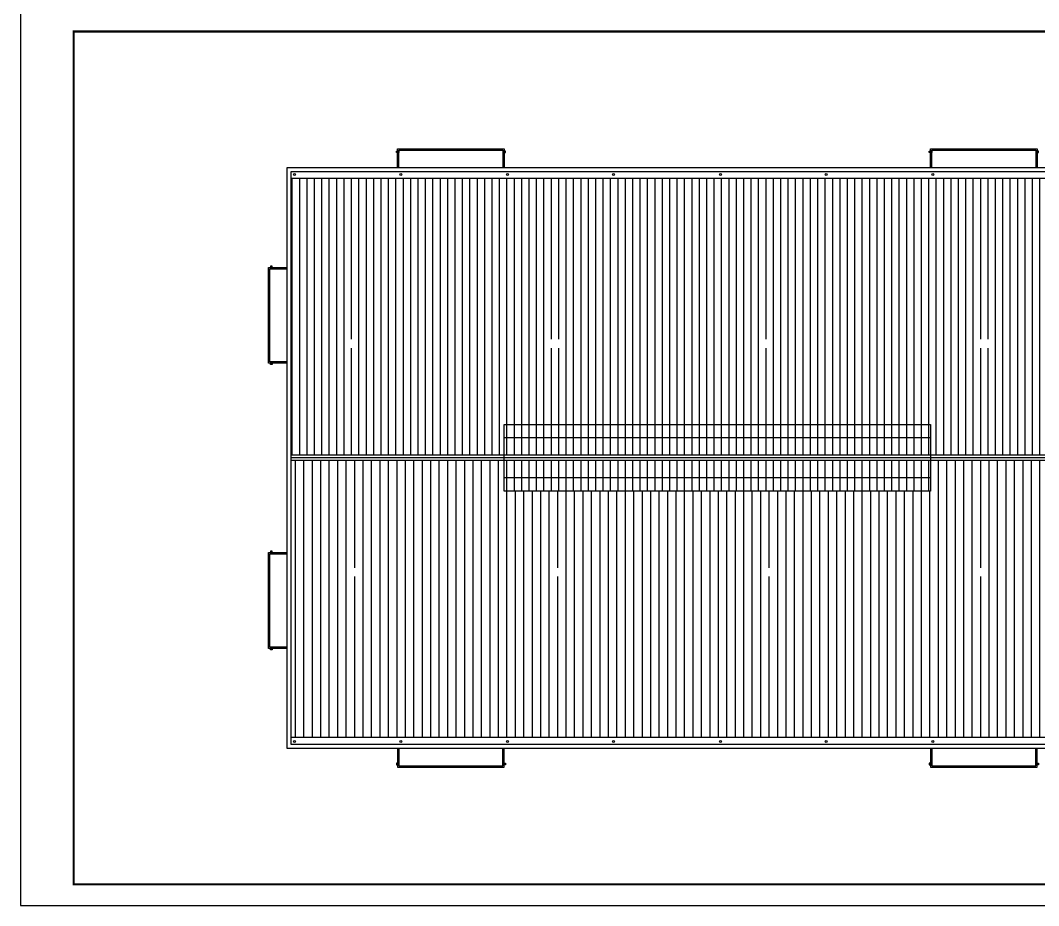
# Model space of a CAD drawing. Extents: x 1036631 to 1215829, y 649019 to 896649.
# Drawn here: x 1096949 to 1173383, y 649019 to 715459 of the extents above; entities that cross this region are included whole.
import ezdxf

# ---------------------------------------------------------------- set-up
doc = ezdxf.new("R2010")
doc.units = 0
doc.header["$LTSCALE"] = 1000
doc.header["$MEASUREMENT"] = 0
for name, color, linetype in [('PUB_TITLE', 4, 'Continuous'), ('卫浴', 7, 'Continuous'), ('粉刷', 8, 'Continuous'), ('落水管', 6, 'Continuous')]:
    doc.layers.add(name, color=color, linetype=linetype)
pattern_1 = [(90, (0, 19974.9), (-555.625, 6e-14), [])]

msp = doc.modelspace()

# ---------------------------------------------------------------- hatches: boundary and pattern name
at = {"layer": '粉刷'}
h = msp.add_hatch(dxfattribs=at)
h.set_pattern_fill('ANSI31', color=253, scale=350, angle=45, style=0)
h.set_pattern_definition(pattern_1)
h.paths.add_polyline_path([(1133267, 685019), (1133267, 682819), (1117267, 682819), (1117267, 703600), (1181267, 703600), (1181267, 682819), (1165267, 682819), (1165267, 685019)])
edge = h.paths.add_edge_path(flags=16)
edge.add_line((1121547, 691526), (1122340, 691526))
edge.add_line((1122340, 691526), (1122340, 690856))
edge.add_line((1122340, 690856), (1121547, 690856))
edge.add_line((1121547, 690856), (1121547, 691526))
edge.add_line((1121944, 691540), (1121944, 694119))
edge.add_line((1121944, 694119), (1121944, 694569))
edge = h.paths.add_edge_path(flags=16)
edge.add_line((1136773, 691526), (1137566, 691526))
edge.add_line((1137566, 691526), (1137566, 690856))
edge.add_line((1137566, 690856), (1136773, 690856))
edge.add_line((1136773, 690856), (1136773, 691526))
edge.add_line((1137170, 691540), (1137170, 694119))
edge.add_line((1137170, 694119), (1137170, 694569))
edge = h.paths.add_edge_path(flags=16)
edge.add_line((1152566, 691526), (1153359, 691526))
edge.add_line((1153359, 691526), (1153359, 690856))
edge.add_line((1153359, 690856), (1152566, 690856))
edge.add_line((1152566, 690856), (1152566, 691526))
edge.add_line((1152962, 691540), (1152962, 694119))
edge.add_line((1152962, 694119), (1152962, 694569))
edge = h.paths.add_edge_path(flags=16)
edge.add_line((1168835, 691526), (1169628, 691526))
edge.add_line((1169628, 691526), (1169628, 690856))
edge.add_line((1169628, 690856), (1168835, 690856))
edge.add_line((1168835, 690856), (1168835, 691526))
edge.add_line((1169231, 691540), (1169231, 694119))
edge.add_line((1169231, 694119), (1169231, 694569))
h = msp.add_hatch(dxfattribs=at)
h.set_pattern_fill('ANSI31', color=253, scale=350, angle=45, style=0)
h.set_pattern_definition(pattern_1)
h.paths.add_polyline_path([(1165267, 681119), (1165267, 682419), (1133267, 682419), (1133267, 681119)])
h.paths.add_polyline_path([(1133267, 681119), (1133267, 680119), (1165267, 680119), (1165267, 681119)])
h.paths.add_polyline_path([(1133267, 684119), (1133267, 682819), (1165267, 682819), (1165267, 684119)])
h.paths.add_polyline_path([(1165267, 684119), (1165267, 685119), (1133267, 685119), (1133267, 684119)])
h = msp.add_hatch(dxfattribs=at)
h.set_pattern_fill('ANSI31', color=253, scale=400, angle=45, style=0)
h.set_pattern_definition([(90, (0, 19974.9), (-635, 6e-14), [])])
h.paths.add_polyline_path([(1133267, 680119), (1133267, 682419), (1117267, 682419), (1117267, 661638), (1181267, 661638), (1181267, 682419), (1165267, 682419), (1165267, 680119)])
edge = h.paths.add_edge_path(flags=16)
edge.add_line((1121547, 673712), (1122340, 673712))
edge.add_line((1122340, 673712), (1122340, 674381))
edge.add_line((1122340, 674381), (1121547, 674381))
edge.add_line((1121547, 674381), (1121547, 673712))
edge.add_line((1121944, 673697), (1121944, 671118))
edge.add_line((1121944, 671118), (1121944, 670668))
edge = h.paths.add_edge_path(flags=16)
edge.add_line((1136773, 673712), (1137566, 673712))
edge.add_line((1137566, 673712), (1137566, 674381))
edge.add_line((1137566, 674381), (1136773, 674381))
edge.add_line((1136773, 674381), (1136773, 673712))
edge.add_line((1137170, 673697), (1137170, 671118))
edge.add_line((1137170, 671118), (1137170, 670668))
edge = h.paths.add_edge_path(flags=16)
edge.add_line((1152566, 673712), (1153359, 673712))
edge.add_line((1153359, 673712), (1153359, 674381))
edge.add_line((1153359, 674381), (1152566, 674381))
edge.add_line((1152566, 674381), (1152566, 673712))
edge.add_line((1152962, 673697), (1152962, 671118))
edge.add_line((1152962, 671118), (1152962, 670668))
edge = h.paths.add_edge_path(flags=16)
edge.add_line((1168835, 673712), (1169628, 673712))
edge.add_line((1169628, 673712), (1169628, 674381))
edge.add_line((1169628, 674381), (1168835, 674381))
edge.add_line((1168835, 674381), (1168835, 673712))
edge.add_line((1169231, 673697), (1169231, 671118))
edge.add_line((1169231, 671118), (1169231, 670668))

# ---------------------------------------------------------------- linework, layer by layer
at = {"color": 253}
for p, q in [((1181267, 703600), (1117267, 703600)), ((1165267, 684119), (1133267, 684119)), ((1181267, 682819), (1117267, 682819)), ((1181267, 682619), (1117267, 682619)), ((1181267, 682419), (1117267, 682419)), ((1165267, 681119), (1133267, 681119)), ((1181267, 661638), (1117267, 661638))]:
    msp.add_line(p, q, dxfattribs=at)
for points in [[(1125267, 704419), (1125267, 705819), (1133267, 705819), (1133267, 704419)], [(1125367, 704419), (1125367, 705719), (1133167, 705719), (1133167, 704419)], [(1165267, 704419), (1165267, 705819), (1173267, 705819), (1173267, 704419)], [(1165367, 704419), (1165367, 705719), (1173167, 705719), (1173167, 704419)], [(1116967, 689719), (1115567, 689719), (1115567, 696919), (1116967, 696919)], [(1116967, 689819), (1115667, 689819), (1115667, 696819), (1116967, 696819)], [(1116967, 668319), (1115567, 668319), (1115567, 675519), (1116967, 675519)], [(1116967, 668419), (1115667, 668419), (1115667, 675419), (1116967, 675419)], [(1125267, 660819), (1125267, 659419), (1133267, 659419), (1133267, 660819)], [(1125367, 660819), (1125367, 659519), (1133167, 659519), (1133167, 660819)], [(1165267, 660819), (1165267, 659419), (1173267, 659419), (1173267, 660819)], [(1165367, 660819), (1165367, 659519), (1173167, 659519), (1173167, 660819)]]:
    msp.add_lwpolyline(points, dxfattribs=at)
for points in [[(1116967, 704419), (1181567, 704419), (1181567, 660819), (1116967, 660819)], [(1117267, 704119), (1181267, 704119), (1181267, 661119), (1117267, 661119)], [(1133267, 685119), (1165267, 685119), (1165267, 680119), (1133267, 680119)]]:
    msp.add_lwpolyline(points, close=True, dxfattribs=at)
at = {"layer": 'PUB_TITLE'}
msp.add_lwpolyline([(1096949, 649019), (1215829, 649019), (1215829, 716219), (1096949, 716219)], close=True, dxfattribs=at)
at = {"layer": 'PUB_TITLE', "const_width": 160}
msp.add_lwpolyline([(1100949, 650619), (1214229, 650619), (1214229, 714619), (1100949, 714619)], close=True, dxfattribs=at)
at = {"layer": '卫浴', "color": 253}
for centre in [(1117535, 703899), (1125504, 703899), (1133505, 703899), (1141477, 703899), (1149507, 703899), (1157436, 703899), (1165436, 703899), (1117535, 661339), (1125504, 661339), (1133505, 661339), (1141477, 661339), (1149507, 661339), (1157436, 661339), (1165436, 661339)]:
    msp.add_circle(centre, 75, dxfattribs=at)
at = {"layer": '落水管', "color": 253}
for points in [[(1125173, 705652), (1125367, 705652), (1125367, 705536), (1125173, 705536)], [(1133360, 705652), (1133167, 705652), (1133167, 705536), (1133360, 705536)], [(1165173, 705652), (1165367, 705652), (1165367, 705536), (1165173, 705536)], [(1173360, 705652), (1173167, 705652), (1173167, 705536), (1173360, 705536)], [(1115733, 697012), (1115733, 696819), (1115850, 696819), (1115850, 697012)], [(1115733, 689626), (1115733, 689819), (1115850, 689819), (1115850, 689626)], [(1115733, 675612), (1115733, 675419), (1115850, 675419), (1115850, 675612)], [(1115733, 668226), (1115733, 668419), (1115850, 668419), (1115850, 668226)], [(1125173, 659585), (1125367, 659585), (1125367, 659702), (1125173, 659702)], [(1133360, 659585), (1133167, 659585), (1133167, 659702), (1133360, 659702)], [(1165173, 659585), (1165367, 659585), (1165367, 659702), (1165173, 659702)], [(1173360, 659585), (1173167, 659585), (1173167, 659702), (1173360, 659702)]]:
    msp.add_lwpolyline(points, close=True, dxfattribs=at)

doc.saveas('drawing.dxf')
